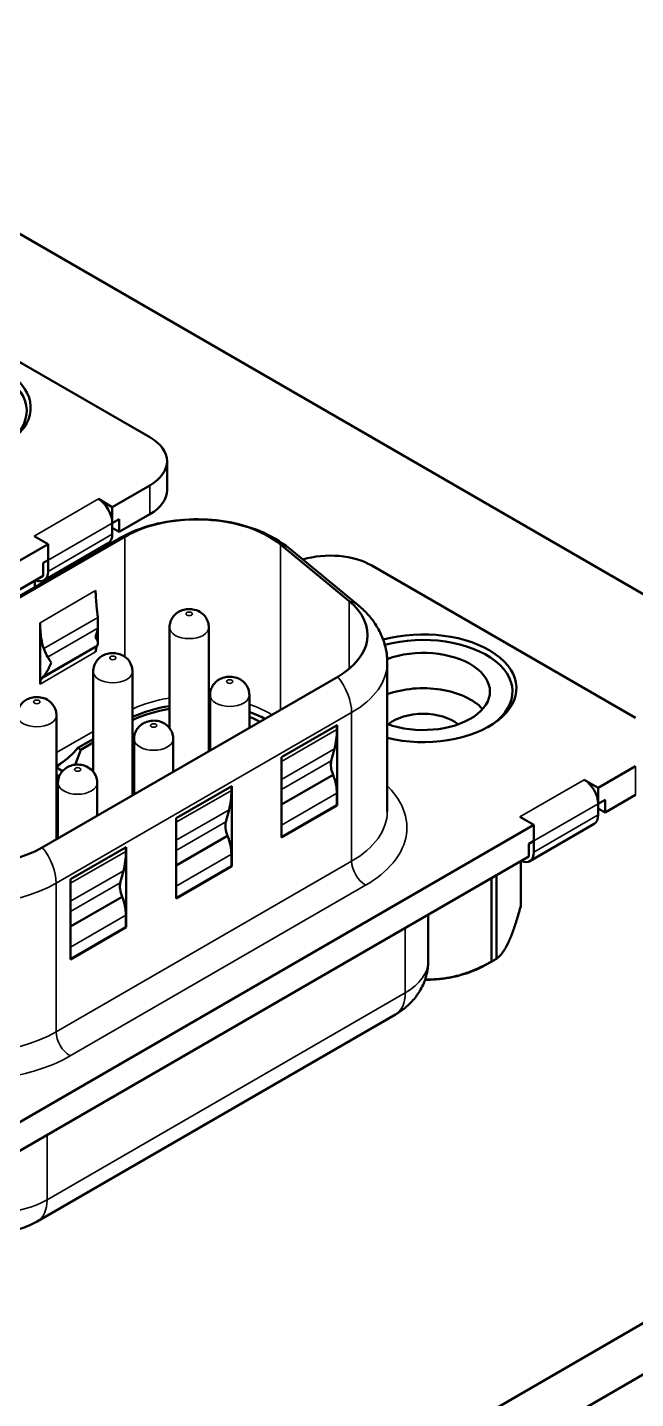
# Model space of a CAD drawing. Header units: millimetres. Extents: x 845 to 2568, y -211 to 570.
# Drawn here: x 1561.36 to 1576.85, y 403.46 to 438.36 of the extents above; entities that cross this region are included whole.
import ezdxf

# ---------------------------------------------------------------- set-up
doc = ezdxf.new("R2010")
doc.units = ezdxf.units.MM
doc.header["$LTSCALE"] = 2
doc.layers.add('외형선(ISO)', color=7, linetype='Continuous', lineweight=50)
doc.layers.add('좁은 외형선(ISO)', color=7, linetype='Continuous', lineweight=35)

msp = doc.modelspace()

# ---------------------------------------------------------------- linework, layer by layer
at = {"layer": '외형선(ISO)'}
for p, q in [((1593.1165, 414.6589), (1437.553, 504.4735)), ((1564.4787, 427.9269), (1557.7612, 431.8053)), ((1564.9181, 426.5797), (1564.9181, 427.3146)), ((1563.5241, 426.1511), (1564.4787, 426.7022)), ((1563.1706, 426.3552), (1563.5241, 426.1511)), ((1563.5241, 425.7428), (1563.5241, 426.1511)), ((1563.7009, 425.8449), (1563.5241, 425.7428)), ((1564.4787, 425.9674), (1563.7009, 425.5183)), ((1563.7009, 425.5183), (1563.7009, 425.8449)), ((1561.8872, 425.206), (1561.5336, 425.4101)), ((1563.5241, 425.7428), (1563.5241, 425.457)), ((1563.7009, 425.5183), (1563.5241, 425.6203)), ((1547.5789, 416.9451), (1561.8872, 425.206)), ((1555.4227, 420.5741), (1563.6959, 425.3506)), ((1555.5692, 420.6193), (1563.8423, 425.3958)), ((1561.7836, 424.2831), (1563.4206, 425.2282)), ((1561.8872, 425.206), (1561.8872, 424.7977)), ((1567.8106, 425.1954), (1569.5579, 423.7547)), ((1569.7845, 423.6535), (1568.0372, 425.0942)), ((1561.8872, 424.7977), (1561.7634, 424.7263)), ((1561.7634, 424.7263), (1561.7634, 424.3997)), ((1561.8872, 424.512), (1561.8872, 424.7977)), ((1561.7634, 424.3997), (1548.2153, 416.5776)), ((1576.8531, 420.7826), (1570.1356, 424.661)), ((1561.5533, 424.1136), (1561.5533, 424.2783)), ((1561.6856, 423.2069), (1561.6856, 421.6457)), ((1563.1584, 423.1904), (1563.1584, 422.6806)), ((1564.9828, 423.0892), (1564.9828, 420.5238)), ((1565.9828, 423.0892), (1565.9828, 419.9363)), ((1563.0383, 421.9665), (1563.0383, 419.4141)), ((1564.0383, 421.9665), (1564.0383, 418.8137)), ((1570.5281, 418.4029), (1570.5281, 422.1866)), ((1569.2665, 421.8322), (1561.7415, 417.4876)), ((1566.0152, 421.3664), (1566.0152, 419.955)), ((1567.0152, 421.3664), (1567.0152, 420.5324)), ((1562.1008, 420.8479), (1562.1008, 417.6951)), ((1569.2517, 420.5989), (1567.8375, 419.7824)), ((1569.2446, 420.4904), (1569.2446, 420.5948)), ((1569.2517, 418.5576), (1569.2517, 420.5989)), ((1562.6473, 420.0192), (1563.0383, 420.2449)), ((1564.0777, 420.2478), (1564.0777, 418.8364)), ((1565.0777, 420.2478), (1565.0777, 419.4138)), ((1562.7251, 419.9743), (1562.5767, 419.5918)), ((1562.6473, 420.0192), (1562.7251, 419.9743)), ((1563.0383, 420.1551), (1562.7251, 419.9743)), ((1569.1026, 419.6918), (1569.1844, 419.9969)), ((1562.2106, 419.6248), (1562.1008, 419.5614)), ((1562.255, 419.4292), (1562.1008, 419.5182)), ((1567.8375, 419.7824), (1567.8375, 417.7412)), ((1575.8985, 419.0067), (1576.8531, 419.5579)), ((1562.1008, 419.3386), (1562.1729, 419.297)), ((1562.1402, 419.1292), (1562.1402, 417.7178)), ((1563.1402, 419.1292), (1563.1402, 418.2952)), ((1569.1489, 419.3348), (1567.8375, 418.5776)), ((1575.5449, 419.2108), (1575.8985, 419.0067)), ((1564.0777, 419.098), (1564.0383, 419.0753)), ((1564.0383, 418.9528), (1564.0777, 418.9756)), ((1566.5647, 419.0475), (1565.1505, 418.2311)), ((1566.5576, 418.9391), (1566.5576, 419.0435)), ((1566.5647, 417.0063), (1566.5647, 419.0475)), ((1569.2446, 418.5617), (1569.2446, 418.8672)), ((1575.8985, 418.5985), (1575.8985, 419.0067)), ((1576.8531, 418.823), (1576.0753, 418.3739)), ((1566.4156, 418.1405), (1566.4974, 418.4455)), ((1569.2446, 418.5617), (1567.8375, 417.7493)), ((1567.8375, 417.7412), (1569.2517, 418.5576)), ((1569.2517, 418.5576), (1569.2446, 418.5617)), ((1576.0753, 418.7005), (1575.8985, 418.5985)), ((1575.8985, 418.5985), (1575.8985, 418.3127)), ((1576.0753, 418.3739), (1575.8985, 418.476)), ((1576.0753, 418.3739), (1576.0753, 418.7005)), ((1565.1505, 418.2311), (1565.1505, 416.1898)), ((1574.2615, 418.0616), (1573.908, 418.2658)), ((1574.158, 417.1387), (1575.7949, 418.0838)), ((1559.7871, 409.7048), (1574.2615, 418.0616)), ((1562.1008, 417.7704), (1562.1402, 417.7931)), ((1562.1105, 417.9508), (1562.1105, 417.8283)), ((1562.1402, 417.9218), (1562.1307, 417.9273)), ((1562.1307, 417.9273), (1562.1307, 417.8049)), ((1562.1307, 417.8049), (1562.1402, 417.7994)), ((1566.4619, 417.7834), (1565.1505, 417.0262)), ((1574.2615, 418.0616), (1574.2615, 417.6534)), ((1563.8777, 417.4962), (1562.4635, 416.6797)), ((1563.8706, 417.3877), (1563.8706, 417.4921)), ((1563.8777, 415.455), (1563.8777, 417.4962)), ((1574.2615, 417.6534), (1574.1378, 417.5819)), ((1574.1378, 417.5819), (1574.1378, 417.2553)), ((1574.2615, 417.3676), (1574.2615, 417.6534)), ((1574.1378, 417.2553), (1559.9108, 409.0414)), ((1566.5576, 417.0104), (1566.5576, 417.3158)), ((1573.9276, 415.9921), (1573.9276, 417.134)), ((1562.4635, 416.6797), (1562.4635, 414.6385)), ((1563.7286, 416.5891), (1563.8104, 416.8942)), ((1566.5576, 417.0104), (1565.1505, 416.198)), ((1565.1505, 416.1898), (1566.5647, 417.0063)), ((1566.5647, 417.0063), (1566.5576, 417.0104)), ((1573.1852, 414.5836), (1573.1852, 416.7053)), ((1573.3065, 416.7754), (1573.3065, 414.6537)), ((1563.7749, 416.2321), (1562.4635, 415.4749)), ((1563.8706, 415.459), (1563.8706, 415.7645)), ((1571.5706, 414.6021), (1571.5706, 415.7732)), ((1563.8706, 415.459), (1562.4635, 414.6466)), ((1562.4635, 414.6385), (1563.8777, 415.455)), ((1563.8777, 415.455), (1563.8706, 415.459)), ((1487.0505, 353.4216), (1593.1165, 414.6589)), ((1573.0347, 414.4956), (1573.2468, 414.6181)), ((1487.0505, 352.1152), (1593.1165, 413.3525)), ((1570.7363, 413.2363), (1561.6132, 407.9691))]:
    msp.add_line(p, q, dxfattribs=at)
for centre, major_axis, ratio, start_param, end_param in [((1559.0693, 428.6822), (2.375, 0), 0.5773503, 4.3166013, 8.297979), ((1559.0693, 428.6006), (2.275, 0), 0.5773503, 5.5195305, 8.298126), ((1563.4181, 427.3146), (1.5, 0), 0.5773503, 5.4977871, 7.0685835), ((1563.4181, 426.5797), (1.5, 0), 0.5773503, 5.4977871, 6.2831853), ((1563.1706, 425.9469), (-0.25, 0.433), 0.5773503, 3.9269908, 5.4977871), ((1565.6808, 424.3344), (2.6, 0), 0.5773503, 0.6108652, 2.3561945), ((1563.1706, 425.6612), (0.25, -0.433), 0.5773503, 0, 0.7853982), ((1569.0749, 424.0486), (-1.5, 0), 0.5773503, 3.9269908, 5.1970848), ((1561.5336, 424.7161), (0.25, -0.433), 0.5773503, 5.6035746, 7.0685835), ((1567.4281, 422.8937), (2.6, 0), 0.5773503, 5.4977871, 6.8940505), ((1562.9584, 423.6213), (-0.1302, 0.6953), 0.218386, 3.746559, 4.2564043), ((1571.4437, 421.5379), (2.375, 0), 0.5773503, 4.3166013, 8.297979), ((1562.9584, 422.468), (0.1953, 0.2135), 0.2019062, 5.5517915, 5.7631479), ((1571.4437, 421.4562), (2.275, 0), 0.5773503, 5.5195305, 8.298126), ((1561.8271, 422.9681), (-0.1302, 0.6953), 0.218386, 2.1802648, 2.6901101), ((1571.4437, 421.4562), (1.7, 0), 0.5773503, 4.1435962, 8.4246541), ((1561.8271, 421.8148), (0.1953, 0.2135), 0.2019062, 1.656315, 1.8676714), ((1571.4437, 420.5581), (-1.7, 0), 0.5773503, 3.616819, 5.2811817), ((1565.6808, 419.615), (2.64, 0), 0.5773503, 1.8383678, 2.2423101), ((1565.6242, 419.6477), (2.45, 0), 0.5773503, 1.8356879, 2.274876), ((1565.6808, 419.615), (2.64, 0), 0.5773503, 1.4437938, 1.4561476), ((1565.6242, 419.6477), (2.45, 0), 0.5773503, 1.4105379, 1.4239101), ((1565.6808, 419.615), (2.64, 0), 0.5773503, 0.8536329, 1.0408938), ((1571.4437, 420.2658), (-1.08, 0), 0.5773503, 3.7451263, 5.6796516), ((1565.6242, 419.6477), (2.45, 0), 0.5773503, 0.8262258, 0.9670426), ((1565.6242, 419.0598), (2.2571, 0), 0.5773503, 1.3967055, 1.4112517), ((1567.4768, 421.511), (-1.25, 2.1651), 0.5773503, 3.6651914, 3.9269908), ((1562.1665, 420.754), (0.7071, 1.2247), 0.5773503, 3.9738402, 4.4285949), ((1565.6242, 419.0598), (2.2571, 0), 0.5773503, 2.3256558, 2.3499301), ((1561.8412, 420.4846), (0.7071, 1.2247), 0.5773503, 4.1895819, 4.3082628), ((1569.4441, 419.389), (0.25, -0.433), 0.5773503, 3.6651914, 4.509705), ((1568.5304, 419.2795), (-0.505, 0.8747), 0.5773503, 3.9269908, 4.4505896), ((1575.5449, 418.8026), (-0.25, 0.433), 0.5773503, 3.9269908, 5.4977871), ((1564.7898, 419.9597), (-1.25, 2.1651), 0.5773503, 3.6651914, 3.9269908), ((1566.7571, 417.8376), (0.25, -0.433), 0.5773503, 3.6651914, 4.509705), ((1575.5449, 418.5168), (0.25, -0.433), 0.5773503, 0, 0.7853982), ((1565.8434, 417.7282), (-0.505, 0.8747), 0.5773503, 3.9269908, 4.4505896), ((1559.903, 418.5491), (-2.6, 0), 0.5773503, 0.9599311, 2.3561945), ((1562.1028, 418.4083), (-1.25, 2.1651), 0.5773503, 3.6651914, 3.9269908), ((1573.908, 417.5717), (0.25, -0.433), 0.5773503, 5.6035746, 7.0685835), ((1564.0701, 416.2863), (0.25, -0.433), 0.5773503, 3.6651914, 4.509705), ((1563.1564, 416.1768), (-0.505, 0.8747), 0.5773503, 3.9269908, 4.4505896), ((1571.4437, 415.6591), (-2.55, 0), 0.5773503, 2.322553, 2.3898359), ((1571.4437, 415.4141), (-2.25, 0), 0.5773503, 1.8325957, 2.3561945), ((1571.4437, 415.4141), (-2.25, 0), 0.5773503, 1.5903679, 1.8325957)]:
    msp.add_ellipse(centre, major_axis=major_axis, ratio=ratio, start_param=start_param, end_param=end_param, dxfattribs=at)
for points, knots in [([(1568.0372, 425.0942), (1567.8118, 425.2801), (1567.5592, 425.4235), (1567.0121, 425.6507), (1566.7156, 425.7317), (1566.1058, 425.8309), (1565.7925, 425.8488), (1565.1704, 425.822), (1564.8618, 425.7774), (1564.2697, 425.6232), (1563.9862, 425.5142), (1563.7149, 425.3615), (1563.7054, 425.3561), (1563.6959, 425.3506)], [6.1086524, 6.1086524, 6.1086524, 6.1086524, 6.4449496, 6.4449496, 6.7940155, 6.7940155, 7.1430813, 7.1430813, 7.4921472, 7.4921472, 7.841213, 7.841213, 7.8539816, 7.8539816, 7.8539816, 7.8539816]), ([(1563.0999, 424.0234), (1563.0999, 423.9037), (1563.1089, 423.7686), (1563.1328, 423.5342), (1563.1455, 423.4379), (1563.1521, 423.3407)], [0, 0, 0, 0, 0.044007796, 0.044007796, 0.073748981, 0.073748981, 0.073748981, 0.073748981]), ([(1570.5281, 422.1866), (1570.5281, 422.3065), (1570.5152, 422.4263), (1570.4659, 422.6583), (1570.4295, 422.7705), (1570.338, 422.9822), (1570.283, 423.0819), (1570.1596, 423.2675), (1570.0912, 423.3536), (1569.9445, 423.5128), (1569.8663, 423.586), (1569.7845, 423.6535)], [5.49778714, 5.49778714, 5.49778714, 5.49778714, 5.61996019, 5.61996019, 5.74213324, 5.74213324, 5.86430629, 5.86430629, 5.98647933, 5.98647933, 6.10865238, 6.10865238, 6.10865238, 6.10865238]), ([(1564.9828, 423.0892), (1564.9828, 423.137), (1564.9908, 423.1846), (1565.0196, 423.2732), (1565.0409, 423.3135), (1565.0925, 423.3873), (1565.1235, 423.4183), (1565.1938, 423.4751), (1565.2327, 423.4965), (1565.32, 423.5339), (1565.3671, 423.5452), (1565.4689, 423.5581), (1565.5232, 423.5569), (1565.6351, 423.5371), (1565.6929, 423.5194), (1565.801, 423.4548), (1565.85, 423.4166), (1565.9234, 423.3174), (1565.95, 423.2677), (1565.9768, 423.172), (1565.9828, 423.1307), (1565.9828, 423.0892)], [3.9269908, 3.9269908, 3.9269908, 3.9269908, 4.1124002, 4.1124002, 4.3104214, 4.3104214, 4.5478299, 4.5478299, 4.8593371, 4.8593371, 5.2824853, 5.2824853, 5.7958812, 5.7958812, 6.2997898, 6.2997898, 6.665187, 6.665187, 6.9078601, 6.9078601, 7.0685835, 7.0685835, 7.0685835, 7.0685835]), ([(1561.7771, 422.5468), (1561.7469, 422.6304), (1561.7276, 422.7229), (1561.693, 422.9511), (1561.6856, 423.0872), (1561.6856, 423.2069)], [0.148006535, 0.148006535, 0.148006535, 0.148006535, 0.17774772, 0.17774772, 0.221755516, 0.221755516, 0.221755516, 0.221755516]), ([(1563.1493, 422.6337), (1563.1572, 422.652), (1563.1596, 422.6713), (1563.1545, 422.7374), (1563.1314, 422.7896), (1563.0999, 422.8443)], [-0.043815364, -0.043815364, -0.043815364, -0.043815364, -0.029927728, -0.029927728, 0, 0, 0, 0]), ([(1563.0383, 421.9665), (1563.0383, 422.0143), (1563.0463, 422.062), (1563.075, 422.1506), (1563.0963, 422.1908), (1563.1479, 422.2646), (1563.179, 422.2957), (1563.2493, 422.3524), (1563.2882, 422.3738), (1563.3754, 422.4112), (1563.4225, 422.4225), (1563.5244, 422.4354), (1563.5787, 422.4342), (1563.6905, 422.4144), (1563.7483, 422.3967), (1563.8565, 422.3322), (1563.9055, 422.294), (1563.9789, 422.1947), (1564.0054, 422.145), (1564.0323, 422.0493), (1564.0383, 422.008), (1564.0383, 421.9665)], [3.9269908, 3.9269908, 3.9269908, 3.9269908, 4.1124002, 4.1124002, 4.3104214, 4.3104214, 4.5478299, 4.5478299, 4.8593371, 4.8593371, 5.2824853, 5.2824853, 5.7958812, 5.7958812, 6.2997898, 6.2997898, 6.665187, 6.665187, 6.9078601, 6.9078601, 7.0685835, 7.0685835, 7.0685835, 7.0685835]), ([(1563.1326, 422.6006), (1563.1268, 422.5903), (1563.1208, 422.5777), (1563.1058, 422.5344), (1563.0999, 422.4985), (1563.0999, 422.4622)], [-0.020053326, -0.020053326, -0.020053326, -0.020053326, -0.013347747, -0.013347747, 0, 0, 0, 0]), ([(1561.9685, 422.1911), (1561.9369, 422.1), (1561.8916, 422.0082), (1561.8169, 421.8961), (1561.7919, 421.8637), (1561.7674, 421.8359)], [-0.190011881, -0.190011881, -0.190011881, -0.190011881, -0.160084153, -0.160084153, -0.146196517, -0.146196517, -0.146196517, -0.146196517]), ([(1561.6856, 421.6457), (1561.6856, 421.6761), (1561.6894, 421.7066), (1561.7052, 421.7546), (1561.7154, 421.7735), (1561.7287, 421.7901)], [0.150371241, 0.150371241, 0.150371241, 0.150371241, 0.161544156, 0.161544156, 0.170262791, 0.170262791, 0.170262791, 0.170262791]), ([(1566.0152, 421.3664), (1566.0152, 421.4142), (1566.0232, 421.4618), (1566.052, 421.5504), (1566.0732, 421.5907), (1566.1248, 421.6645), (1566.1559, 421.6955), (1566.2262, 421.7523), (1566.2651, 421.7737), (1566.3523, 421.8111), (1566.3995, 421.8224), (1566.5013, 421.8353), (1566.5556, 421.8341), (1566.6674, 421.8143), (1566.7252, 421.7966), (1566.8334, 421.732), (1566.8824, 421.6938), (1566.9558, 421.5946), (1566.9823, 421.5449), (1567.0092, 421.4492), (1567.0152, 421.4078), (1567.0152, 421.3664)], [3.9269908, 3.9269908, 3.9269908, 3.9269908, 4.1124002, 4.1124002, 4.3104214, 4.3104214, 4.5478299, 4.5478299, 4.8593371, 4.8593371, 5.2824853, 5.2824853, 5.7958812, 5.7958812, 6.2997898, 6.2997898, 6.665187, 6.665187, 6.9078601, 6.9078601, 7.0685835, 7.0685835, 7.0685835, 7.0685835]), ([(1561.1008, 420.8479), (1561.1008, 420.8957), (1561.1088, 420.9434), (1561.1376, 421.032), (1561.1588, 421.0722), (1561.2104, 421.146), (1561.2415, 421.1771), (1561.3118, 421.2338), (1561.3507, 421.2552), (1561.4379, 421.2926), (1561.4851, 421.3039), (1561.5869, 421.3168), (1561.6412, 421.3156), (1561.753, 421.2958), (1561.8108, 421.2781), (1561.919, 421.2136), (1561.968, 421.1754), (1562.0414, 421.0761), (1562.0679, 421.0264), (1562.0948, 420.9307), (1562.1008, 420.8894), (1562.1008, 420.8479)], [3.9269908, 3.9269908, 3.9269908, 3.9269908, 4.1124002, 4.1124002, 4.3104214, 4.3104214, 4.5478299, 4.5478299, 4.8593371, 4.8593371, 5.2824853, 5.2824853, 5.7958812, 5.7958812, 6.2997898, 6.2997898, 6.665187, 6.665187, 6.9078601, 6.9078601, 7.0685835, 7.0685835, 7.0685835, 7.0685835]), ([(1564.0777, 420.2478), (1564.0777, 420.2956), (1564.0857, 420.3432), (1564.1145, 420.4318), (1564.1358, 420.4721), (1564.1874, 420.5459), (1564.2184, 420.5769), (1564.2887, 420.6337), (1564.3276, 420.6551), (1564.4149, 420.6925), (1564.462, 420.7038), (1564.5638, 420.7167), (1564.6181, 420.7155), (1564.73, 420.6957), (1564.7878, 420.678), (1564.8959, 420.6134), (1564.9449, 420.5752), (1565.0183, 420.476), (1565.0449, 420.4263), (1565.0717, 420.3306), (1565.0777, 420.2892), (1565.0777, 420.2478)], [3.9269908, 3.9269908, 3.9269908, 3.9269908, 4.1124002, 4.1124002, 4.3104214, 4.3104214, 4.5478299, 4.5478299, 4.8593371, 4.8593371, 5.2824853, 5.2824853, 5.7958812, 5.7958812, 6.2997898, 6.2997898, 6.665187, 6.665187, 6.9078601, 6.9078601, 7.0685835, 7.0685835, 7.0685835, 7.0685835]), ([(1562.1402, 419.1292), (1562.1402, 419.177), (1562.1482, 419.2246), (1562.177, 419.3132), (1562.1983, 419.3534), (1562.2499, 419.4273), (1562.2809, 419.4583), (1562.3512, 419.5151), (1562.3902, 419.5365), (1562.4774, 419.5739), (1562.5245, 419.5852), (1562.6264, 419.5981), (1562.6806, 419.5969), (1562.7925, 419.5771), (1562.8503, 419.5594), (1562.9584, 419.4948), (1563.0075, 419.4566), (1563.0808, 419.3574), (1563.1074, 419.3077), (1563.1343, 419.212), (1563.1402, 419.1706), (1563.1402, 419.1292)], [3.9269908, 3.9269908, 3.9269908, 3.9269908, 4.1124002, 4.1124002, 4.3104214, 4.3104214, 4.5478299, 4.5478299, 4.8593371, 4.8593371, 5.2824853, 5.2824853, 5.7958812, 5.7958812, 6.2997898, 6.2997898, 6.665187, 6.665187, 6.9078601, 6.9078601, 7.0685835, 7.0685835, 7.0685835, 7.0685835]), ([(1564.0383, 419.1682), (1564.0432, 419.1709), (1564.0552, 419.1773), (1564.0688, 419.1831), (1564.0772, 419.1863), (1564.0777, 419.1865)], [0.000008484743, 0.000008484743, 0.000008484743, 0.000008484743, 0.000028715982, 0.000056689073, 0.000058534458, 0.000058534458, 0.000058534458, 0.000058534458]), ([(1562.1307, 417.9273), (1562.1276, 417.9293), (1562.122, 417.9329), (1562.1153, 417.9387), (1562.1115, 417.9447), (1562.1101, 417.9507), (1562.1114, 417.9567), (1562.1155, 417.9626), (1562.1217, 417.9686), (1562.1276, 417.9721), (1562.1307, 417.9739)], [0, 0, 0, 0, 0.000013521122, 0.000025248016, 0.000036175035, 0.000046148371, 0.000056478692, 0.000067068859, 0.000079100823, 0.000092351205, 0.000092351205, 0.000092351205, 0.000092351205]), ([(1562.1105, 417.8283), (1562.1105, 417.8283), (1562.1105, 417.8263), (1562.1115, 417.8222), (1562.1153, 417.8163), (1562.122, 417.8104), (1562.1276, 417.8068), (1562.1307, 417.8049)], [0.000045382037, 0.000045382037, 0.000045382037, 0.000045382037, 0.000045663564, 0.000055520493, 0.000066319974, 0.000077909993, 0.000091273299, 0.000091273299, 0.000091273299, 0.000091273299]), ([(1570.7363, 413.2363), (1570.813, 413.2806), (1570.8893, 413.3315), (1571.0394, 413.4508), (1571.1131, 413.5191), (1571.2531, 413.6777), (1571.3194, 413.7682), (1571.4349, 413.9735), (1571.484, 414.0885), (1571.552, 414.3363), (1571.5706, 414.4691), (1571.5706, 414.6021)], [4.71238898, 4.71238898, 4.71238898, 4.71238898, 4.86946861, 4.86946861, 5.02654825, 5.02654825, 5.18362788, 5.18362788, 5.34070751, 5.34070751, 5.49778714, 5.49778714, 5.49778714, 5.49778714]), ([(1559.5389, 407.844), (1559.6765, 407.7884), (1559.8146, 407.7488), (1560.0916, 407.6937), (1560.2304, 407.6784), (1560.5083, 407.67), (1560.6473, 407.6769), (1560.9247, 407.7139), (1561.0632, 407.7439), (1561.3391, 407.8322), (1561.4768, 407.8903), (1561.6132, 407.9691)], [3.3161256, 3.3161256, 3.3161256, 3.3161256, 3.5953783, 3.5953783, 3.8746309, 3.8746309, 4.1538836, 4.1538836, 4.4331363, 4.4331363, 4.712389, 4.712389, 4.712389, 4.712389])]:
    msp.add_open_spline(points, degree=3, knots=knots, dxfattribs=at)
for points in [[(1563.0999, 422.8443), (1563.1235, 422.9124), (1563.1424, 422.9882), (1563.1519, 423.0656)], [(1561.8779, 422.3301), (1561.9135, 422.2787), (1561.9449, 422.232), (1561.9685, 422.1911)], [(1562.1307, 417.9739), (1562.1338, 417.9756), (1562.1368, 417.9774), (1562.1402, 417.9789)]]:
    msp.add_open_spline(points, degree=3, dxfattribs=at)
for points, weights in [([(1573.9276, 415.9921), (1573.7626, 415.3916), (1573.617, 415.0779)], [2.60416666637, 2.77777777746, 2.77777777746]), ([(1573.617, 415.0779), (1573.4715, 414.7642), (1573.3065, 414.6537)], [2.77777777746, 2.77777777746, 2.60416666637]), ([(1573.1852, 414.5836), (1572.5694, 414.2434), (1572.0261, 414.1594)], [2.60416666637, 2.77777777746, 2.77777777746]), ([(1572.0261, 414.1594), (1571.7635, 414.1188), (1571.4932, 414.1313)], [2.77777777746, 2.77777777746, 2.73724638948])]:
    msp.add_rational_spline(points, weights, degree=2, dxfattribs=at)
at = {"layer": '좁은 외형선(ISO)'}
for p, q in [((1564.4787, 426.7022), (1564.4787, 425.9674)), ((1561.5336, 425.4101), (1563.1706, 426.3552)), ((1561.8872, 424.7977), (1563.5241, 425.7428)), ((1563.5241, 425.457), (1561.8872, 424.512)), ((1563.8423, 422.3389), (1563.8423, 425.3958)), ((1567.8106, 420.9916), (1567.8106, 425.1954)), ((1563.0999, 424.0234), (1561.6856, 423.2069)), ((1569.5579, 423.7547), (1569.5579, 422.0327)), ((1563.1521, 423.3407), (1561.7771, 422.5468)), ((1563.1519, 423.0656), (1561.8779, 422.3301)), ((1561.7674, 421.8359), (1563.1493, 422.6337)), ((1561.6856, 421.6457), (1563.0999, 422.4622)), ((1561.7287, 421.7901), (1563.1326, 422.6006)), ((1562.095, 416.5764), (1569.6201, 420.921)), ((1569.6201, 420.921), (1569.6201, 417.1374)), ((1563.0383, 420.4409), (1562.1008, 419.8996)), ((1567.8375, 419.678), (1569.2446, 420.4904)), ((1567.8375, 419.2192), (1569.1844, 419.9969)), ((1567.8375, 418.9614), (1569.1026, 419.6918)), ((1576.8531, 419.5579), (1576.8531, 418.823)), ((1573.908, 418.2658), (1575.5449, 419.2108)), ((1565.1505, 418.1267), (1566.5576, 418.9391)), ((1569.2446, 418.8672), (1567.8375, 418.0548)), ((1565.1505, 417.6679), (1566.4974, 418.4455)), ((1574.2615, 417.6534), (1575.8985, 418.5985)), ((1565.1505, 417.41), (1566.4156, 418.1405)), ((1575.8985, 418.3127), (1574.2615, 417.3676)), ((1562.4635, 416.5753), (1563.8706, 417.3877)), ((1562.095, 412.7928), (1569.6201, 417.1374)), ((1566.5576, 417.3158), (1565.1505, 416.5034)), ((1562.4635, 416.1166), (1563.8104, 416.8942)), ((1562.095, 412.7928), (1562.095, 416.5764)), ((1569.9737, 416.525), (1562.4486, 412.1804)), ((1562.4635, 415.8587), (1563.7286, 416.5891)), ((1563.8706, 415.7645), (1562.4635, 414.9521)), ((1570.9848, 415.4349), (1570.9848, 413.7856)), ((1570.9848, 413.7856), (1561.8617, 408.5184)), ((1561.8617, 408.5184), (1561.8617, 410.1677))]:
    msp.add_line(p, q, dxfattribs=at)
for centre, major_axis, ratio, start_param, end_param in [((1564.1959, 424.4846), (-0.5, 0.866), 0.5773503, 6.0213859, 6.2831853), ((1567.401, 424.3227), (0.6362, 0.7715), 0.6688348, 0, 0.3656889), ((1569.1483, 422.882), (0.6362, 0.7715), 0.6688348, 0, 0.3656889), ((1565.4828, 423.0892), (0.5, 0), 0.5773503, 3.1415927, 6.2831853), ((1563.5383, 421.9665), (0.5, 0), 0.5773503, 3.1415927, 6.2831853), ((1567.4281, 422.1866), (3.1, 0), 0.5773503, 5.4977871, 6.2831853), ((1568.913, 421.3292), (-0.5, 0.866), 0.5773503, 3.9269908, 4.9741884), ((1565.6808, 419.8436), (-2.6, 0), 0.5773503, 4.9841805, 5.3961895), ((1565.6808, 419.8436), (-2.6, 0), 0.5773503, 4.5834218, 4.5959684), ((1566.5152, 421.3664), (0.5, 0), 0.5773503, 3.1415927, 6.2831853), ((1565.6808, 419.8436), (-2.6, 0), 0.5773503, 3.8885198, 4.1734503), ((1561.6008, 420.8479), (0.5, 0), 0.5773503, 3.1415927, 6.2831853), ((1564.5777, 420.2478), (0.5, 0), 0.5773503, 3.1415927, 6.2831853), ((1562.6402, 419.1292), (0.5, 0), 0.5773503, 3.1415927, 6.2831853), ((1567.4281, 418.4029), (3.1, 0), 0.5773503, 5.4977871, 6.2831853), ((1561.3879, 416.9846), (-0.5, 0.866), 0.5773503, 3.9269908, 4.9741884), ((1569.9737, 416.9332), (0.25, -0.433), 0.5773503, 3.9269908, 5.4977871), ((1559.903, 417.842), (-3.1, 0), 0.5773503, 0.9599311, 2.3561945), ((1569.5706, 414.6021), (2, 0), 0.5773503, 5.4977871, 6.2831853), ((1570.1363, 414.2755), (0.6, -1.0392), 0.5773503, 0, 0.7853982), ((1559.903, 414.0583), (3.1, 0), 0.5773503, 4.1015237, 5.4977871), ((1562.4486, 412.5886), (0.25, -0.433), 0.5773503, 3.9269908, 5.4977871), ((1560.4475, 409.3349), (2, 0), 0.5773503, 4.1015237, 5.4977871), ((1561.0132, 409.0083), (0.6, -1.0392), 0.5773503, 0, 0.7853982)]:
    msp.add_ellipse(centre, major_axis=major_axis, ratio=ratio, start_param=start_param, end_param=end_param, dxfattribs=at)
for centre in [(1565.4828, 423.4321), (1563.5383, 422.3095), (1566.5152, 421.7093), (1561.6008, 421.1909), (1564.5777, 420.5907), (1562.6402, 419.4721)]:
    msp.add_ellipse(centre, major_axis=(0.08, 0), ratio=0.5773503, dxfattribs=at)
for points, knots in [([(1570.5282, 419.0514), (1570.6746, 418.9084), (1570.7897, 418.757), (1570.8735, 418.5971), (1570.8809, 418.583), (1570.8876, 418.5698), (1570.895, 418.5546), (1571.0125, 418.312), (1571.0523, 418.0645), (1571.0143, 417.8135), (1570.9787, 417.5782), (1570.8766, 417.3532), (1570.7084, 417.1385), (1570.6972, 417.1242), (1570.685, 417.109), (1570.6739, 417.0957), (1570.497, 416.8827), (1570.2636, 416.6925), (1569.9737, 416.525)], [0.05708666, 0.05708666, 0.05708666, 0.05708666, 0.234375, 0.234375, 0.234375, 0.25, 0.25, 0.25, 0.5, 0.5, 0.5, 0.734375, 0.734375, 0.734375, 0.75, 0.75, 0.75, 1, 1, 1, 1]), ([(1562.4486, 412.1804), (1562.1768, 412.0236), (1561.8702, 411.8954), (1561.5289, 411.7957), (1561.5061, 411.789), (1561.4847, 411.7829), (1561.4601, 411.7761), (1561.0666, 411.6671), (1560.6515, 411.6015), (1560.2168, 411.5796), (1559.8092, 411.5589), (1559.4077, 411.5779), (1559.0122, 411.6363), (1558.9858, 411.6402), (1558.9578, 411.6445), (1558.9332, 411.6485), (1558.5392, 411.7121), (1558.1742, 411.8117), (1557.8381, 411.9475)], [0, 0, 0, 0, 0.234375, 0.234375, 0.234375, 0.25, 0.25, 0.25, 0.5, 0.5, 0.5, 0.734375, 0.734375, 0.734375, 0.75, 0.75, 0.75, 1, 1, 1, 1])]:
    msp.add_open_spline(points, degree=3, knots=knots, dxfattribs=at)

doc.saveas('drawing.dxf')
